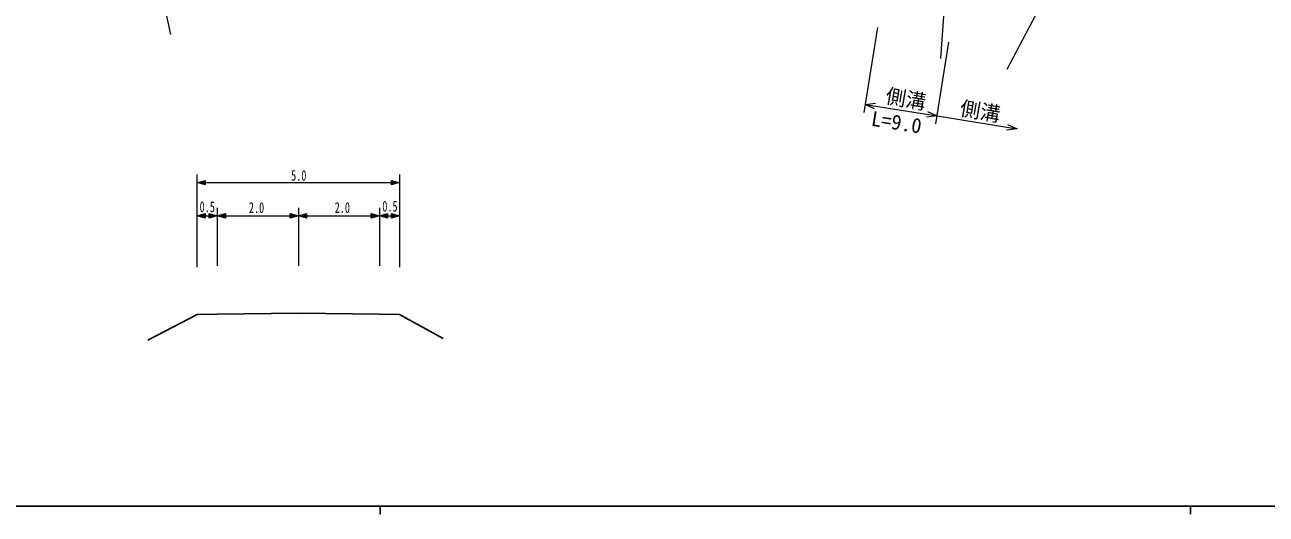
# Model space of a CAD drawing. Units: millimetres, scale not verified, with parts at other scales. Extents: x 40000 to 680000, y 20000 to 380000.
# Drawn here: x 124165 to 277332, y 204000 to 264307 of the extents above; entities that cross this region are included whole.
import ezdxf
from ezdxf.enums import TextEntityAlignment as Align

# ---------------------------------------------------------------- set-up
doc = ezdxf.new("R2010")
doc.units = ezdxf.units.MM
doc.header["$LTSCALE"] = 1000
for name, color, linetype, lineweight in [('M-BGD', 7, 'Continuous', 25), ('M-STR-HTXT', 7, 'Continuous', 13), ('M-TTL-BAND', 7, 'Continuous', 25)]:
    doc.layers.add(name, color=color, linetype=linetype, lineweight=lineweight)
doc.styles.add('ＭＳ ゴシック', font='')
doc.styles.get('ＭＳ ゴシック').set_extended_font_data('MS Gothic')

msp = doc.modelspace()

# ---------------------------------------------------------------- linework, layer by layer
at = {"layer": 'M-BGD'}
for p, q in [((145415, 228600), (139331, 225436)), ((145415, 228600), (147915, 228633)), ((147915, 228633), (157915, 228766)), ((157915, 228766), (167915, 228633)), ((170415, 228600), (167915, 228633)), ((170415, 228600), (175797, 225638))]:
    msp.add_line(p, q, dxfattribs=at)
at = {"layer": 'M-STR-HTXT'}
for p, q in [((135812, 292488), (142144, 263100)), ((239304, 291100), (237140, 260173)), ((259178, 284992), (245313, 258817)), ((229366, 263983), (227684, 253518)), ((236567, 252090), (238186, 262162)), ((227843, 254505), (229132, 254652)), ((229021, 253961), (227843, 254505)), ((227843, 254505), (236726, 253077)), ((236726, 253077), (235437, 252930)), ((235548, 253621), (236726, 253077)), ((236726, 253077), (246597, 251491)), ((246597, 251491), (245307, 251344)), ((245418, 252035), (246597, 251491)), ((145415, 234453), (145416, 245860)), ((145415, 244858), (146415, 245138)), ((145416, 244860), (146416, 245140)), ((146415, 245138), (146415, 244578)), ((146416, 245140), (146416, 244580)), ((169415, 244578), (169415, 245138)), ((169415, 245138), (170415, 244858)), ((170415, 245858), (170414, 234450)), ((146415, 244578), (145415, 244858)), ((145415, 244858), (170415, 244858)), ((146416, 244580), (145416, 244860)), ((145695, 244858), (146375, 245058)), ((146375, 244658), (145695, 244858)), ((145696, 244860), (146376, 245060)), ((146376, 244660), (145696, 244860)), ((145855, 244858), (146335, 244978)), ((146335, 244738), (145855, 244858)), ((145856, 244860), (146336, 244980)), ((146336, 244740), (145856, 244860)), ((146095, 244858), (146295, 244898)), ((146295, 244818), (146095, 244858)), ((146096, 244860), (146296, 244900)), ((146296, 244820), (146096, 244860)), ((146295, 244898), (146295, 244818)), ((146296, 244900), (146296, 244820)), ((146335, 244978), (146335, 244738)), ((146336, 244980), (146336, 244740)), ((146375, 245058), (146375, 244658)), ((146376, 245060), (146376, 244660)), ((170415, 244858), (169415, 244578)), ((169455, 244658), (169455, 245058)), ((169455, 245058), (170135, 244858)), ((170135, 244858), (169455, 244658)), ((169495, 244738), (169495, 244978)), ((169495, 244978), (169975, 244858)), ((169975, 244858), (169495, 244738)), ((169535, 244818), (169535, 244898)), ((169535, 244898), (169735, 244858)), ((169735, 244858), (169535, 244818)), ((145415, 240765), (146415, 241045)), ((145415, 240763), (146415, 241043)), ((146415, 240485), (145415, 240765)), ((146415, 240483), (145415, 240763)), ((145415, 240763), (157915, 240763)), ((145415, 240763), (147915, 240763)), ((145695, 240765), (146375, 240965)), ((145695, 240763), (146375, 240963)), ((146375, 240565), (145695, 240765)), ((146375, 240563), (145695, 240763)), ((145855, 240765), (146335, 240885)), ((145855, 240763), (146335, 240883)), ((146335, 240645), (145855, 240765)), ((146335, 240643), (145855, 240763)), ((146095, 240765), (146295, 240805)), ((146095, 240763), (146295, 240803)), ((146295, 240725), (146095, 240765)), ((146295, 240723), (146095, 240763)), ((146295, 240805), (146295, 240725)), ((146295, 240803), (146295, 240723)), ((146335, 240885), (146335, 240645)), ((146335, 240883), (146335, 240643)), ((146375, 240965), (146375, 240565)), ((146375, 240963), (146375, 240563)), ((146415, 241045), (146415, 240485)), ((146415, 241043), (146415, 240483)), ((146915, 240483), (146915, 241043)), ((146915, 241043), (147915, 240763)), ((147915, 240763), (146915, 240483)), ((146955, 240563), (146955, 240963)), ((146955, 240963), (147635, 240763)), ((147635, 240763), (146955, 240563)), ((146995, 240643), (146995, 240883)), ((146995, 240883), (147475, 240763)), ((147475, 240763), (146995, 240643)), ((147035, 240723), (147035, 240803)), ((147035, 240803), (147235, 240763)), ((147235, 240763), (147035, 240723)), ((147915, 241763), (147915, 234601)), ((147915, 240763), (148915, 241043)), ((148915, 240483), (147915, 240763)), ((148195, 240763), (148875, 240963)), ((148875, 240563), (148195, 240763)), ((148355, 240763), (148835, 240883)), ((148835, 240643), (148355, 240763)), ((148595, 240763), (148795, 240803)), ((148795, 240723), (148595, 240763)), ((148795, 240803), (148795, 240723)), ((148835, 240883), (148835, 240643)), ((148875, 240963), (148875, 240563)), ((148915, 241043), (148915, 240483)), ((156915, 240483), (156915, 241043)), ((156915, 241043), (157915, 240763)), ((157915, 240763), (156915, 240483)), ((156955, 240563), (156955, 240963)), ((156955, 240963), (157635, 240763)), ((157635, 240763), (156955, 240563)), ((156995, 240643), (156995, 240883)), ((156995, 240883), (157475, 240763)), ((157475, 240763), (156995, 240643)), ((157035, 240723), (157035, 240803)), ((157035, 240803), (157235, 240763)), ((157235, 240763), (157035, 240723)), ((157915, 241763), (157915, 234601)), ((157915, 240763), (158915, 241043)), ((158915, 240483), (157915, 240763)), ((157915, 240763), (170415, 240763)), ((158195, 240763), (158875, 240963)), ((158875, 240563), (158195, 240763)), ((158355, 240763), (158835, 240883)), ((158835, 240643), (158355, 240763)), ((158595, 240763), (158795, 240803)), ((158795, 240723), (158595, 240763)), ((158795, 240803), (158795, 240723)), ((158835, 240883), (158835, 240643)), ((158875, 240963), (158875, 240563)), ((158915, 241043), (158915, 240483)), ((166915, 240483), (166915, 241043)), ((166915, 241043), (167915, 240763)), ((167915, 240763), (166915, 240483)), ((166955, 240563), (166955, 240963)), ((166955, 240963), (167635, 240763)), ((167635, 240763), (166955, 240563)), ((166995, 240643), (166995, 240883)), ((166995, 240883), (167475, 240763)), ((167475, 240763), (166995, 240643)), ((167035, 240723), (167035, 240803)), ((167035, 240803), (167235, 240763)), ((167235, 240763), (167035, 240723)), ((167915, 241763), (167915, 234601)), ((167915, 240763), (168915, 241043)), ((168915, 240483), (167915, 240763)), ((167915, 240763), (170415, 240763)), ((168195, 240763), (168875, 240963)), ((168875, 240563), (168195, 240763)), ((168355, 240763), (168835, 240883)), ((168835, 240643), (168355, 240763)), ((168595, 240763), (168795, 240803)), ((168795, 240723), (168595, 240763)), ((168795, 240803), (168795, 240723)), ((168835, 240883), (168835, 240643)), ((168875, 240963), (168875, 240563)), ((168915, 241043), (168915, 240483)), ((169415, 240483), (169415, 241043)), ((169415, 241043), (170415, 240763)), ((170415, 240763), (169415, 240483)), ((169455, 240563), (169455, 240963)), ((169455, 240963), (170135, 240763)), ((170135, 240763), (169455, 240563)), ((169495, 240643), (169495, 240883)), ((169495, 240883), (169975, 240763)), ((169975, 240763), (169495, 240643)), ((169535, 240723), (169535, 240803)), ((169535, 240803), (169735, 240763)), ((169735, 240763), (169535, 240723)), ((170415, 241763), (170415, 234601))]:
    msp.add_line(p, q, dxfattribs=at)
at = {"layer": 'M-TTL-BAND'}
for p, q in [((40000, 205000), (579000, 205000)), ((168000, 205000), (168000, 204000)), ((268000, 205000), (268000, 204000))]:
    msp.add_line(p, q, dxfattribs=at)

# ---------------------------------------------------------------- texts
at = {"layer": 'M-STR-HTXT', "style": 'ＭＳ ゴシック'}
for s, rotation, p in [('側溝', 350.153, (230171, 254166)), ('側溝', 350.153, (239349, 252649)), ('L=9.0', 350.853, (228414, 251346))]:
    msp.add_text(s, height=1833, rotation=rotation, dxfattribs=at).set_placement(p, align=Align.BOTTOM_LEFT)
at = {"layer": 'M-STR-HTXT', "style": 'ＭＳ ゴシック', "width": 0.7}
for s, p in [('5.0', (157022, 244696)), ('0.5', (145730, 240827)), ('2.0', (151809, 240732)), ('2.0', (162399, 240732)), ('0.5', (168272, 240899))]:
    msp.add_text(s, height=1320, dxfattribs=at).set_placement(p, align=Align.BOTTOM_LEFT)

doc.saveas('drawing.dxf')
